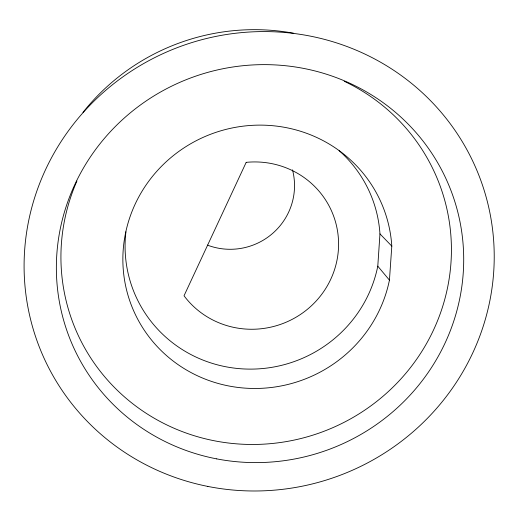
<?xml version="1.0" encoding="UTF-8"?>
<svg xmlns="http://www.w3.org/2000/svg" width="520" height="520" viewBox="0 0 520 520"><rect width="100%" height="100%" fill="white"/><g stroke="black" fill="none" stroke-linecap="round" stroke-linejoin="round"><path stroke-width="0.78" d="M389.441 280.124L391.8 246.129A135.083 131.19 -20.7 0 0 193.044 142.415A135.083 131.19 -20.7 0 0 177.658 364.332A135.083 131.19 -20.7 0 0 389.441 280.124L377.787 266.188L379.957 233.883A127.985 124.624 -20.7 0 0 339.131 150.663M379.957 233.883L391.8 246.129M82.986 112.372A214.24 208.722 -20.7 0 1 293.767 33.261M292.494 169.852A63.85 62.914 -20.7 0 1 273.039 233.051A63.85 62.914 -20.7 0 1 207.428 245.122M377.787 266.188A127.985 124.624 -20.7 0 1 232.863 367.926A127.985 124.624 -20.7 0 1 125.931 231.79M344.227 81.263A195.936 190.359 -20.7 0 1 432.178 332.82A195.936 190.359 -20.7 0 1 175.201 428.747A195.936 190.359 -20.7 0 1 76.915 181.044M246.188 162.351L184.028 295.783A85.638 83.376 -20.7 0 0 330.766 279.221A85.638 83.376 -20.7 0 0 246.188 162.351M207.825 486.421A235.95 228.8 -20.7 0 0 483.483 188.194A235.95 228.8 -20.7 0 0 86.151 109.245A235.95 228.8 -20.7 0 0 207.825 486.421M216.703 458.881A204.444 198.198 -20.7 0 0 454.044 199.186A204.444 198.198 -20.7 0 0 109.349 132.788A204.444 198.198 -20.7 0 0 216.703 458.881"/></g></svg>
